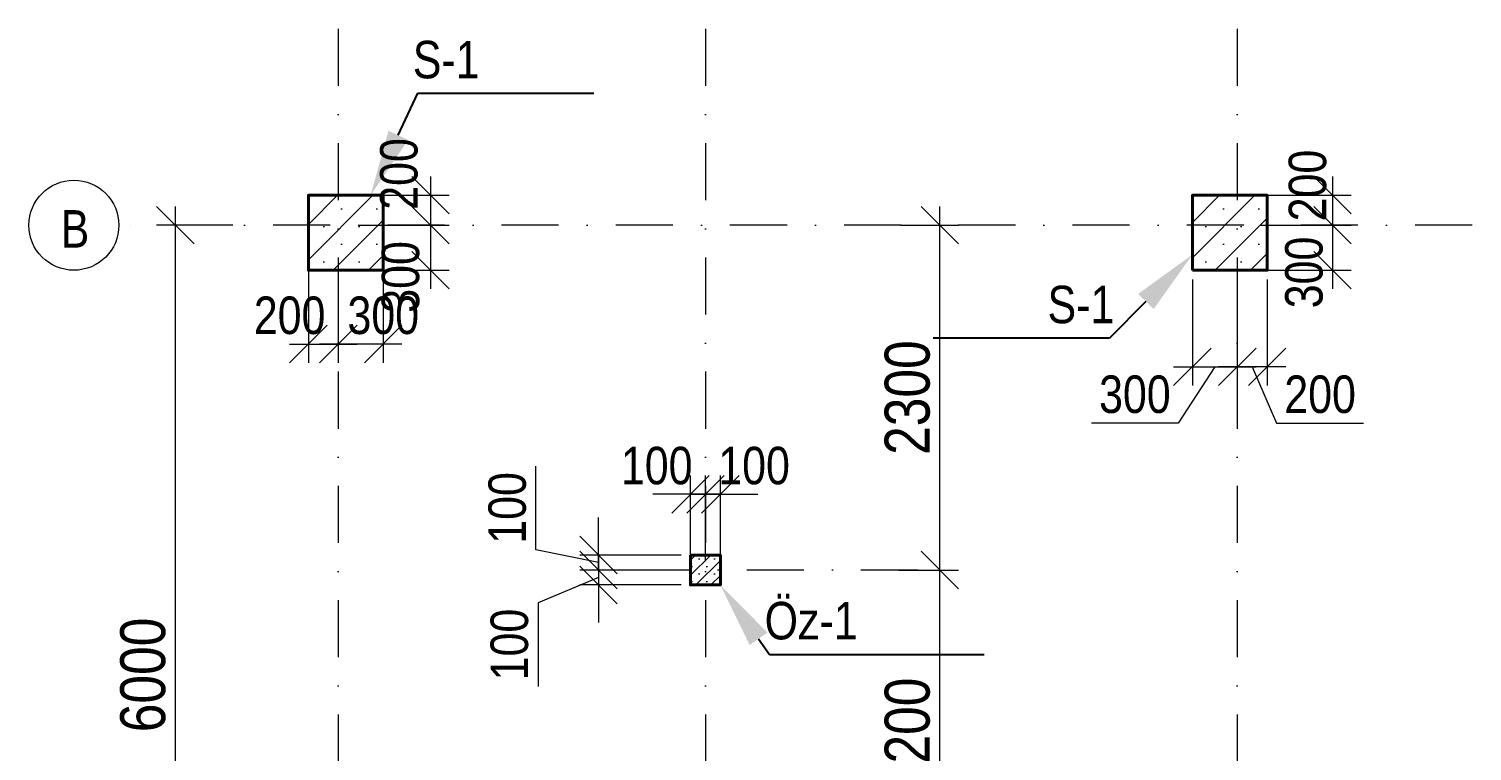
# Model space of a CAD drawing. Header units: millimetres. Extents: x -149347 to 251215, y -2929184 to -2541447.
# Drawn here: x -12204 to -2572, y -2620003 to -2615185 of the extents above; entities that cross this region are included whole.
import ezdxf
from ezdxf import colors
from ezdxf.entities.mleader import LeaderData, LeaderLine
from ezdxf.math import Vec2, Vec3

# ---------------------------------------------------------------- set-up
doc = ezdxf.new("R2010")
doc.units = ezdxf.units.MM
doc.linetypes.add('DASHDOTX2', pattern=[50.8, 25.4, -12.7, 0, -12.7])
doc.layers.add('Калонлар', color=2, linetype='Continuous', lineweight=40)
doc.layers.add('стены', color=33, linetype='Continuous', lineweight=40)
doc.styles.add('style1', font='A3TI(LA).TTF', dxfattribs={"height": 400})
doc.styles.add('style6', font='ARIALN.TTF', dxfattribs={"height": 300})
doc.dimstyles.new('DIM_100', dxfattribs={"dimscale": 100, "dimtxt": 250, "dimasz": 2.5, "dimexe": 1.25, "dimexo": 0.625, "dimtad": 1, "dimdec": 0, "dimtxsty": 'style1', "dimblk": 'OBLIQUE', "dimcen": 2.5, "dimdle": 1.25, "dimclrd": 251, "dimclre": 251, "dimaunit": 1, "dimadec": 3, "dimazin": 0, "dimtfac": 1, "dimtdec": 0, "dimtmove": 1, "dimatfit": 3, "dimfxl": 1.25, "dimlwd": 5, "dimlwe": 5, "dimarcsym": 0})

# ---------------------------------------------------------------- blocks, each defined once
blk = doc.blocks.new('_Oblique')
at = {"color": 0, "linetype": 'ByBlock', "lineweight": -2}
blk.add_line((-0.5, -0.5), (0.5, 0.5), dxfattribs=at)
blk = doc.blocks.new('*D350')
at = {"color": 251, "linetype": 'ByBlock', "lineweight": 5, "ltscale": 50, "transparency": 16777216}
blk.add_line((-3503.1, -2616169.7), (-3503.1, -2616619.7), dxfattribs=at)
at = {"color": 251, "lineweight": 5, "ltscale": 50, "transparency": 16777216}
for p, q in [((-4056.4, -2616294.7), (-3378.1, -2616294.7)), ((-3981.2, -2616494.7), (-3378.1, -2616494.7))]:
    blk.add_line(p, q, dxfattribs=at)
at = {"layer": 'Defpoints', "color": 0, "lineweight": 15, "ltscale": 50, "transparency": 16777216}
for p in [(-4118.9, -2616294.7), (-4043.7, -2616494.7), (-3503.1, -2616494.7)]:
    blk.add_point(p, dxfattribs=at)
at = {"color": 251, "lineweight": 5, "ltscale": 50, "transparency": 16777216, "xscale": 250, "yscale": 250, "zscale": 250}
for p, rotation in [((-3503.1, -2616294.7), 90), ((-3503.1, -2616494.7), 270)]:
    blk.add_blockref('_Oblique', p, dxfattribs=dict(at, rotation=rotation))
at = {"color": 0, "lineweight": 15, "ltscale": 50, "transparency": 16777216, "insert": (-3669, -2616230), "char_height": 300, "attachment_point": 5, "rotation": 90, "style": 'style6'}
blk.add_mtext('{\\H0.83333x;200}', dxfattribs=at)
blk = doc.blocks.new('*D351')
at = {"color": 251, "linetype": 'ByBlock', "lineweight": 5, "ltscale": 50, "transparency": 16777216}
blk.add_line((-3503.1, -2616369.7), (-3503.1, -2616919.2), dxfattribs=at)
at = {"color": 251, "lineweight": 5, "ltscale": 50, "transparency": 16777216}
for p, q in [((-3978.5, -2616494.7), (-3378.1, -2616494.7)), ((-4006.4, -2616794.2), (-3378.1, -2616794.2))]:
    blk.add_line(p, q, dxfattribs=at)
at = {"layer": 'Defpoints', "color": 0, "lineweight": 15, "ltscale": 50, "transparency": 16777216}
for p in [(-4041, -2616494.7), (-4068.9, -2616794.2), (-3503.1, -2616794.2)]:
    blk.add_point(p, dxfattribs=at)
at = {"color": 251, "lineweight": 5, "ltscale": 50, "transparency": 16777216, "xscale": 250, "yscale": 250, "zscale": 250}
for p, rotation in [((-3503.1, -2616494.7), 90), ((-3503.1, -2616794.2), 270)]:
    blk.add_blockref('_Oblique', p, dxfattribs=dict(at, rotation=rotation))
at = {"color": 0, "lineweight": 15, "ltscale": 50, "transparency": 16777216, "insert": (-3692.9, -2616809.8), "char_height": 300, "attachment_point": 5, "rotation": 90, "style": 'style6'}
blk.add_mtext('{\\H0.83333x;300}', dxfattribs=at)
blk = doc.blocks.new('*D352')
at = {"color": 251, "lineweight": 5, "ltscale": 50, "transparency": 16777216}
for p, q in [((-3938.9, -2616856.7), (-3938.9, -2617564.1)), ((-4138.9, -2616993.1), (-4138.9, -2617564.1))]:
    blk.add_line(p, q, dxfattribs=at)
at = {"color": 251, "linetype": 'ByBlock', "lineweight": 5, "ltscale": 50, "transparency": 16777216}
for p, q in [((-3813.9, -2617439.1), (-4263.9, -2617439.1)), ((-4038.9, -2617439.1), (-3876.4, -2617814.1)), ((-3876.4, -2617814.1), (-3295.8, -2617814.1))]:
    blk.add_line(p, q, dxfattribs=at)
at = {"layer": 'Defpoints', "color": 0, "lineweight": 15, "ltscale": 50, "transparency": 16777216}
for p in [(-3938.9, -2616794.2), (-4138.9, -2616930.6), (-4138.9, -2617439.1)]:
    blk.add_point(p, dxfattribs=at)
at = {"color": 251, "lineweight": 5, "ltscale": 50, "transparency": 16777216, "xscale": 250, "yscale": 250, "zscale": 250, "rotation": 180}
blk.add_blockref('_Oblique', (-4138.9, -2617439.1), dxfattribs=at)
at = {"color": 251, "lineweight": 5, "ltscale": 50, "transparency": 16777216, "xscale": 250, "yscale": 250, "zscale": 250}
blk.add_blockref('_Oblique', (-3938.9, -2617439.1), dxfattribs=at)
at = {"color": 0, "lineweight": 15, "ltscale": 50, "transparency": 16777216, "insert": (-3586.1, -2617623.9), "char_height": 300, "attachment_point": 5, "style": 'style6'}
blk.add_mtext('{\\H0.83333x;200}', dxfattribs=at)
blk = doc.blocks.new('*D353')
at = {"color": 251, "lineweight": 5, "ltscale": 50, "transparency": 16777216}
for p, q in [((-4438.9, -2616856.7), (-4438.9, -2617564.1)), ((-4138.9, -2616993.1), (-4138.9, -2617564.1))]:
    blk.add_line(p, q, dxfattribs=at)
at = {"color": 251, "linetype": 'ByBlock', "lineweight": 5, "ltscale": 50, "transparency": 16777216}
for p, q in [((-4563.9, -2617439.1), (-4013.9, -2617439.1)), ((-4288.9, -2617439.1), (-4533.7, -2617814.1)), ((-4533.7, -2617814.1), (-5111, -2617814.1))]:
    blk.add_line(p, q, dxfattribs=at)
at = {"layer": 'Defpoints', "color": 0, "lineweight": 15, "ltscale": 50, "transparency": 16777216}
for p in [(-4438.9, -2616794.2), (-4138.9, -2616930.6), (-4138.9, -2617439.1)]:
    blk.add_point(p, dxfattribs=at)
at = {"color": 251, "lineweight": 5, "ltscale": 50, "transparency": 16777216, "xscale": 250, "yscale": 250, "zscale": 250, "rotation": 180}
blk.add_blockref('_Oblique', (-4438.9, -2617439.1), dxfattribs=at)
at = {"color": 251, "lineweight": 5, "ltscale": 50, "transparency": 16777216, "xscale": 250, "yscale": 250, "zscale": 250}
blk.add_blockref('_Oblique', (-4138.9, -2617439.1), dxfattribs=at)
at = {"color": 0, "lineweight": 15, "ltscale": 50, "transparency": 16777216, "insert": (-4822.4, -2617623.9), "char_height": 300, "attachment_point": 5, "style": 'style6'}
blk.add_mtext('{\\H0.83333x;300}', dxfattribs=at)
blk = doc.blocks.new('*D354')
at = {"color": 251, "linetype": 'ByBlock', "lineweight": 5, "ltscale": 50, "transparency": 16777216}
blk.add_line((-9523.1, -2616169.7), (-9523.1, -2616619.7), dxfattribs=at)
at = {"color": 251, "lineweight": 5, "ltscale": 50, "transparency": 16777216}
for p, q in [((-10076.4, -2616294.7), (-9398.1, -2616294.7)), ((-10001.2, -2616494.7), (-9398.1, -2616494.7))]:
    blk.add_line(p, q, dxfattribs=at)
at = {"layer": 'Defpoints', "color": 0, "lineweight": 15, "ltscale": 50, "transparency": 16777216}
for p in [(-10138.9, -2616294.7), (-10063.7, -2616494.7), (-9523.1, -2616494.7)]:
    blk.add_point(p, dxfattribs=at)
at = {"color": 251, "lineweight": 5, "ltscale": 50, "transparency": 16777216, "xscale": 250, "yscale": 250, "zscale": 250}
for p, rotation in [((-9523.1, -2616294.7), 90), ((-9523.1, -2616494.7), 270)]:
    blk.add_blockref('_Oblique', p, dxfattribs=dict(at, rotation=rotation))
at = {"color": 0, "lineweight": 15, "ltscale": 50, "transparency": 16777216, "insert": (-9733.6, -2616152.8), "char_height": 300, "attachment_point": 5, "rotation": 90, "style": 'style6'}
blk.add_mtext('{\\H0.83333x;200}', dxfattribs=at)
blk = doc.blocks.new('*D355')
at = {"color": 251, "linetype": 'ByBlock', "lineweight": 5, "ltscale": 50, "transparency": 16777216}
blk.add_line((-9523.1, -2616369.7), (-9523.1, -2616919.2), dxfattribs=at)
at = {"color": 251, "lineweight": 5, "ltscale": 50, "transparency": 16777216}
for p, q in [((-9998.5, -2616494.7), (-9398.1, -2616494.7)), ((-10026.4, -2616794.2), (-9398.1, -2616794.2))]:
    blk.add_line(p, q, dxfattribs=at)
at = {"layer": 'Defpoints', "color": 0, "lineweight": 15, "ltscale": 50, "transparency": 16777216}
for p in [(-10061, -2616494.7), (-10088.9, -2616794.2), (-9523.1, -2616794.2)]:
    blk.add_point(p, dxfattribs=at)
at = {"color": 251, "lineweight": 5, "ltscale": 50, "transparency": 16777216, "xscale": 250, "yscale": 250, "zscale": 250}
for p, rotation in [((-9523.1, -2616494.7), 90), ((-9523.1, -2616794.2), 270)]:
    blk.add_blockref('_Oblique', p, dxfattribs=dict(at, rotation=rotation))
at = {"color": 0, "lineweight": 15, "ltscale": 50, "transparency": 16777216, "insert": (-9722.5, -2616839.7), "char_height": 300, "attachment_point": 5, "rotation": 90, "style": 'style6'}
blk.add_mtext('{\\H0.83333x;300}', dxfattribs=at)
blk = doc.blocks.new('*D356')
at = {"color": 251, "lineweight": 5, "ltscale": 50, "transparency": 16777216}
for p, q in [((-10338.9, -2616705.1), (-10338.9, -2617412.4)), ((-10138.9, -2616841.5), (-10138.9, -2617412.4))]:
    blk.add_line(p, q, dxfattribs=at)
at = {"color": 251, "linetype": 'ByBlock', "lineweight": 5, "ltscale": 50, "transparency": 16777216}
blk.add_line((-10463.9, -2617287.4), (-10013.9, -2617287.4), dxfattribs=at)
at = {"layer": 'Defpoints', "color": 0, "lineweight": 15, "ltscale": 50, "transparency": 16777216}
for p in [(-10338.9, -2616642.6), (-10138.9, -2616779), (-10138.9, -2617287.4)]:
    blk.add_point(p, dxfattribs=at)
at = {"color": 251, "lineweight": 5, "ltscale": 50, "transparency": 16777216, "xscale": 250, "yscale": 250, "zscale": 250, "rotation": 180}
blk.add_blockref('_Oblique', (-10338.9, -2617287.4), dxfattribs=at)
at = {"color": 251, "lineweight": 5, "ltscale": 50, "transparency": 16777216, "xscale": 250, "yscale": 250, "zscale": 250}
blk.add_blockref('_Oblique', (-10138.9, -2617287.4), dxfattribs=at)
at = {"color": 0, "lineweight": 15, "ltscale": 50, "transparency": 16777216, "insert": (-10463.9, -2617097.2), "char_height": 300, "attachment_point": 5, "style": 'style6'}
blk.add_mtext('{\\H0.83333x;200}', dxfattribs=at)
blk = doc.blocks.new('*D357')
at = {"color": 251, "lineweight": 5, "ltscale": 50, "transparency": 16777216}
for p, q in [((-9838.9, -2616705.1), (-9838.9, -2617412.4)), ((-10138.9, -2616841.5), (-10138.9, -2617412.4))]:
    blk.add_line(p, q, dxfattribs=at)
at = {"color": 251, "linetype": 'ByBlock', "lineweight": 5, "ltscale": 50, "transparency": 16777216}
blk.add_line((-9713.9, -2617287.4), (-10263.9, -2617287.4), dxfattribs=at)
at = {"layer": 'Defpoints', "color": 0, "lineweight": 15, "ltscale": 50, "transparency": 16777216}
for p in [(-9838.9, -2616642.6), (-10138.9, -2616779), (-10138.9, -2617287.4)]:
    blk.add_point(p, dxfattribs=at)
at = {"color": 251, "lineweight": 5, "ltscale": 50, "transparency": 16777216, "xscale": 250, "yscale": 250, "zscale": 250, "rotation": 180}
blk.add_blockref('_Oblique', (-10138.9, -2617287.4), dxfattribs=at)
at = {"color": 251, "lineweight": 5, "ltscale": 50, "transparency": 16777216, "xscale": 250, "yscale": 250, "zscale": 250}
blk.add_blockref('_Oblique', (-9838.9, -2617287.4), dxfattribs=at)
at = {"color": 0, "lineweight": 15, "ltscale": 50, "transparency": 16777216, "insert": (-9838.9, -2617097.2), "char_height": 300, "attachment_point": 5, "style": 'style6'}
blk.add_mtext('{\\H0.83333x;300}', dxfattribs=at)
blk = doc.blocks.new('*D331')
at = {"color": 251, "linetype": 'ByBlock', "lineweight": 5, "ltscale": 50, "transparency": 16777216}
blk.add_line((-11226.8, -2616369.7), (-11226.8, -2622619.7), dxfattribs=at)
at = {"color": 251, "lineweight": 5, "ltscale": 50, "transparency": 16777216}
for p, q in [((-10843.9, -2616494.7), (-11351.8, -2616494.7)), ((-10843.9, -2622494.7), (-11351.8, -2622494.7))]:
    blk.add_line(p, q, dxfattribs=at)
at = {"layer": 'Defpoints', "color": 0, "lineweight": 15, "ltscale": 50, "transparency": 16777216}
for p in [(-10781.4, -2616494.7), (-11226.8, -2622494.7), (-10781.4, -2622494.7)]:
    blk.add_point(p, dxfattribs=at)
at = {"color": 251, "lineweight": 5, "ltscale": 50, "transparency": 16777216, "xscale": 250, "yscale": 250, "zscale": 250}
for p, rotation in [((-11226.8, -2616494.7), 90), ((-11226.8, -2622494.7), 270)]:
    blk.add_blockref('_Oblique', p, dxfattribs=dict(at, rotation=rotation))
at = {"color": 0, "lineweight": 15, "ltscale": 50, "transparency": 16777216, "insert": (-11442.4, -2619494.7), "char_height": 300, "attachment_point": 5, "rotation": 90, "style": 'style6'}
blk.add_mtext('6000', dxfattribs=at)
blk = doc.blocks.new('*D332')
at = {"color": 251, "linetype": 'ByBlock', "lineweight": 5, "ltscale": 50, "transparency": 16777216}
blk.add_line((-6124.8, -2621119.7), (-6124.8, -2618669.7), dxfattribs=at)
at = {"color": 251, "lineweight": 5, "ltscale": 50, "transparency": 16777216}
for p, q in [((-6387.2, -2618794.7), (-5999.8, -2618794.7)), ((-6727.2, -2620994.7), (-5999.8, -2620994.7))]:
    blk.add_line(p, q, dxfattribs=at)
at = {"layer": 'Defpoints', "color": 0, "lineweight": 15, "ltscale": 50, "transparency": 16777216}
for p in [(-6449.7, -2618794.7), (-6124.8, -2618794.7), (-6789.7, -2620994.7)]:
    blk.add_point(p, dxfattribs=at)
at = {"color": 251, "lineweight": 5, "ltscale": 50, "transparency": 16777216, "xscale": 250, "yscale": 250, "zscale": 250}
for p, rotation in [((-6124.8, -2618794.7), 90), ((-6124.8, -2620994.7), 270)]:
    blk.add_blockref('_Oblique', p, dxfattribs=dict(at, rotation=rotation))
at = {"color": 0, "lineweight": 15, "ltscale": 50, "transparency": 16777216, "insert": (-6340.4, -2619894.7), "char_height": 300, "attachment_point": 5, "rotation": 90, "style": 'style6'}
blk.add_mtext('2200', dxfattribs=at)
blk = doc.blocks.new('*D334')
at = {"color": 251, "linetype": 'ByBlock', "lineweight": 5, "ltscale": 50, "transparency": 16777216}
blk.add_line((-6124.8, -2618919.7), (-6124.8, -2616369.7), dxfattribs=at)
at = {"color": 251, "lineweight": 5, "ltscale": 50, "transparency": 16777216}
for p, q in [((-6387.2, -2616494.7), (-5999.8, -2616494.7)), ((-6397.2, -2618794.7), (-5999.8, -2618794.7))]:
    blk.add_line(p, q, dxfattribs=at)
at = {"layer": 'Defpoints', "color": 0, "lineweight": 15, "ltscale": 50, "transparency": 16777216}
for p in [(-6449.7, -2616494.7), (-6124.8, -2616494.7), (-6459.7, -2618794.7)]:
    blk.add_point(p, dxfattribs=at)
at = {"color": 251, "lineweight": 5, "ltscale": 50, "transparency": 16777216, "xscale": 250, "yscale": 250, "zscale": 250}
for p, rotation in [((-6124.8, -2616494.7), 90), ((-6124.8, -2618794.7), 270)]:
    blk.add_blockref('_Oblique', p, dxfattribs=dict(at, rotation=rotation))
at = {"color": 0, "lineweight": 15, "ltscale": 50, "transparency": 16777216, "insert": (-6340.4, -2617644.7), "char_height": 300, "attachment_point": 5, "rotation": 90, "style": 'style6'}
blk.add_mtext('2300', dxfattribs=at)
blk = doc.blocks.new('*D337')
at = {"color": 251, "linetype": 'ByBlock', "lineweight": 5, "ltscale": 50, "transparency": 16777216}
for p, q in [((-8820.3, -2618659.6), (-8820.3, -2618101.7)), ((-8403, -2618694.7), (-8403, -2618444.7)), ((-8403, -2618744.7), (-8820.3, -2618659.6)), ((-8403, -2618694.7), (-8403, -2618794.7)), ((-8403, -2618694.7), (-8403, -2618794.7)), ((-8403, -2618794.7), (-8403, -2619044.7))]:
    blk.add_line(p, q, dxfattribs=at)
at = {"color": 251, "lineweight": 5, "ltscale": 50, "transparency": 16777216}
for p, q in [((-7849.6, -2618694.7), (-8528, -2618694.7)), ((-7924.8, -2618794.7), (-8528, -2618794.7))]:
    blk.add_line(p, q, dxfattribs=at)
at = {"layer": 'Defpoints', "color": 0, "lineweight": 15, "ltscale": 50, "transparency": 16777216}
for p in [(-7787.1, -2618694.7), (-8403, -2618794.7), (-7862.3, -2618794.7)]:
    blk.add_point(p, dxfattribs=at)
at = {"color": 251, "lineweight": 5, "ltscale": 50, "transparency": 16777216, "xscale": 250, "yscale": 250, "zscale": 250}
for p, rotation in [((-8403, -2618694.7), 270), ((-8403, -2618794.7), 90)]:
    blk.add_blockref('_Oblique', p, dxfattribs=dict(at, rotation=rotation))
at = {"color": 0, "lineweight": 15, "ltscale": 50, "transparency": 16777216, "insert": (-9010.4, -2618380.6), "char_height": 300, "attachment_point": 5, "rotation": 90, "style": 'style6'}
blk.add_mtext('{\\H0.83333x;100}', dxfattribs=at)
blk = doc.blocks.new('*D338')
at = {"color": 251, "linetype": 'ByBlock', "lineweight": 5, "ltscale": 50, "transparency": 16777216}
for p, q in [((-8403, -2618794.7), (-8403, -2618544.7)), ((-8403, -2618794.7), (-8403, -2618894.7)), ((-8403, -2618794.7), (-8403, -2618894.7)), ((-8403, -2618844.7), (-8805.9, -2619012.8)), ((-8403, -2618894.7), (-8403, -2619144.7)), ((-8805.9, -2619012.8), (-8805.9, -2619570.7))]:
    blk.add_line(p, q, dxfattribs=at)
at = {"color": 251, "lineweight": 5, "ltscale": 50, "transparency": 16777216}
for p, q in [((-7927.6, -2618794.7), (-8528, -2618794.7)), ((-7851.4, -2618894.7), (-8528, -2618894.7))]:
    blk.add_line(p, q, dxfattribs=at)
at = {"layer": 'Defpoints', "color": 0, "lineweight": 15, "ltscale": 50, "transparency": 16777216}
for p in [(-7865.1, -2618794.7), (-8403, -2618894.7), (-7788.9, -2618894.7)]:
    blk.add_point(p, dxfattribs=at)
at = {"color": 251, "lineweight": 5, "ltscale": 50, "transparency": 16777216, "xscale": 250, "yscale": 250, "zscale": 250}
for p, rotation in [((-8403, -2618794.7), 270), ((-8403, -2618894.7), 90)]:
    blk.add_blockref('_Oblique', p, dxfattribs=dict(at, rotation=rotation))
at = {"color": 0, "lineweight": 15, "ltscale": 50, "transparency": 16777216, "insert": (-8996, -2619291.8), "char_height": 300, "attachment_point": 5, "rotation": 90, "style": 'style6'}
blk.add_mtext('{\\H0.83333x;100}', dxfattribs=at)
blk = doc.blocks.new('*D339')
at = {"color": 251, "lineweight": 5, "ltscale": 50, "transparency": 16777216}
for p, q in [((-7788.9, -2618781.9), (-7788.9, -2618164.8)), ((-7688.9, -2618735.8), (-7688.9, -2618164.8))]:
    blk.add_line(p, q, dxfattribs=at)
at = {"color": 251, "linetype": 'ByBlock', "lineweight": 5, "ltscale": 50, "transparency": 16777216}
for p, q in [((-7788.9, -2618289.8), (-8038.9, -2618289.8)), ((-7788.9, -2618289.8), (-7688.9, -2618289.8)), ((-7688.9, -2618289.8), (-7438.9, -2618289.8))]:
    blk.add_line(p, q, dxfattribs=at)
at = {"layer": 'Defpoints', "color": 0, "lineweight": 15, "ltscale": 50, "transparency": 16777216}
for p in [(-7688.9, -2618289.8), (-7688.9, -2618798.3), (-7788.9, -2618844.4)]:
    blk.add_point(p, dxfattribs=at)
at = {"color": 251, "lineweight": 5, "ltscale": 50, "transparency": 16777216, "xscale": 250, "yscale": 250, "zscale": 250}
blk.add_blockref('_Oblique', (-7788.9, -2618289.8), dxfattribs=at)
at = {"color": 251, "lineweight": 5, "ltscale": 50, "transparency": 16777216, "xscale": 250, "yscale": 250, "zscale": 250, "rotation": 180}
blk.add_blockref('_Oblique', (-7688.9, -2618289.8), dxfattribs=at)
at = {"color": 0, "lineweight": 15, "ltscale": 50, "transparency": 16777216, "insert": (-8013.9, -2618099.7), "char_height": 300, "attachment_point": 5, "style": 'style6'}
blk.add_mtext('{\\H0.83333x;100}', dxfattribs=at)
blk = doc.blocks.new('*D340')
at = {"color": 251, "lineweight": 5, "ltscale": 50, "transparency": 16777216}
for p, q in [((-7688.9, -2618735.8), (-7688.9, -2618164.8)), ((-7588.9, -2618832.2), (-7588.9, -2618164.8))]:
    blk.add_line(p, q, dxfattribs=at)
at = {"color": 251, "linetype": 'ByBlock', "lineweight": 5, "ltscale": 50, "transparency": 16777216}
for p, q in [((-7688.9, -2618289.8), (-7938.9, -2618289.8)), ((-7588.9, -2618289.8), (-7688.9, -2618289.8)), ((-7588.9, -2618289.8), (-7338.9, -2618289.8))]:
    blk.add_line(p, q, dxfattribs=at)
at = {"layer": 'Defpoints', "color": 0, "lineweight": 15, "ltscale": 50, "transparency": 16777216}
for p in [(-7688.9, -2618289.8), (-7688.9, -2618798.3), (-7588.9, -2618894.7)]:
    blk.add_point(p, dxfattribs=at)
at = {"color": 251, "lineweight": 5, "ltscale": 50, "transparency": 16777216, "xscale": 250, "yscale": 250, "zscale": 250}
blk.add_blockref('_Oblique', (-7688.9, -2618289.8), dxfattribs=at)
at = {"color": 251, "lineweight": 5, "ltscale": 50, "transparency": 16777216, "xscale": 250, "yscale": 250, "zscale": 250, "rotation": 180}
blk.add_blockref('_Oblique', (-7588.9, -2618289.8), dxfattribs=at)
at = {"color": 0, "lineweight": 15, "ltscale": 50, "transparency": 16777216, "insert": (-7363.9, -2618099.7), "char_height": 300, "attachment_point": 5, "style": 'style6'}
blk.add_mtext('{\\H0.83333x;100}', dxfattribs=at)

msp = doc.modelspace()

# ---------------------------------------------------------------- hatches: boundary and pattern name
at = {"lineweight": 15, "ltscale": 50}
h = msp.add_hatch(dxfattribs=at)
h.set_pattern_fill('SACNCR', color=4, scale=70)
h.set_pattern_definition([(45, (-808658.92, -34652.4), (-117.865862, 117.865862), []), (45, (-808541.05, -34652.4), (-117.865862, 117.865862), [0, -166.6875])])
h.paths.add_polyline_path([(-10338.91777, -2616794.66938), (-9838.91777, -2616794.66938), (-9838.91777, -2616294.66938), (-10338.91777, -2616294.66938)])
h = msp.add_hatch(dxfattribs=at)
h.set_pattern_fill('SACNCR', color=4, scale=70)
h.set_pattern_definition([(45, (-814558.92, -34652.4), (-117.865862, 117.865862), []), (45, (-814441.05, -34652.4), (-117.865862, 117.865862), [0, -166.6875])])
h.paths.add_polyline_path([(-4438.91777, -2616794.66938), (-3938.91777, -2616794.66938), (-3938.91777, -2616294.66938), (-4438.91777, -2616294.66938)])
h = msp.add_hatch(dxfattribs=at)
h.set_pattern_fill('SACNCR', color=4, scale=30)
h.set_pattern_definition([(45, (-622585.51, -25284.12), (-50.5139407, 50.5139407), []), (45, (-622534.996, -25284.12), (-50.5139407, 50.5139407), [0, -71.4375])])
h.paths.add_polyline_path([(-7688.91777, -2618794.66938), (-7688.91777, -2618894.66938), (-7788.91777, -2618894.66938), (-7788.91777, -2618794.66938)])
h.paths.add_polyline_path([(-7588.91777, -2618794.66938), (-7588.91777, -2618894.66938), (-7688.91777, -2618894.66938), (-7688.91777, -2618794.66938)])
h.paths.add_polyline_path([(-7588.91777, -2618694.66938), (-7588.91777, -2618794.66938), (-7688.91777, -2618794.66938), (-7688.91777, -2618694.66938)])
h.paths.add_polyline_path([(-7688.91777, -2618794.66938), (-7788.91777, -2618794.66938), (-7788.91777, -2618694.66938), (-7688.91777, -2618694.66938)])

# ---------------------------------------------------------------- linework, layer by layer
at = {"color": 1, "linetype": 'DASHDOTX2', "lineweight": 13, "ltscale": 15}
for p, q in [((-10138.91777, -2615185.0596), (-10138.91777, -2625183.73772)), ((-4138.91777, -2615185.0596), (-4138.91777, -2625183.73772)), ((-2571.57075, -2616494.66938), (-11603.44461, -2616494.66938))]:
    msp.add_line(p, q, dxfattribs=at)
for points in [[(-7688.91777, -2615185.0596), (-7688.91777, -2624396.7074)], [(-8175.00879, -2618794.66938), (-6166.27156, -2618794.66938)]]:
    msp.add_lwpolyline(points, dxfattribs=at)
at = {"color": 231, "lineweight": 15, "ltscale": 50}
msp.add_circle((-11903.8497, -2616494.66938), 300.40509, dxfattribs=at)
at = {"layer": 'Калонлар', "color": 1}
for points in [[(-9838.91777, -2616794.66938), (-9838.91777, -2616294.66938), (-10338.91777, -2616294.66938), (-10338.91777, -2616794.66938)], [(-4438.91777, -2616794.66938), (-4438.91777, -2616294.66938), (-3938.91777, -2616294.66938), (-3938.91777, -2616794.66938)]]:
    msp.add_lwpolyline(points, close=True, dxfattribs=at)
at = {"layer": 'стены', "color": 4}
msp.add_lwpolyline([(-7788.91777, -2618694.66938), (-7788.91777, -2618894.66938), (-7588.91777, -2618894.66938), (-7588.91777, -2618694.66938), (-7788.91777, -2618694.66938)], dxfattribs=at)

# ---------------------------------------------------------------- texts
at = {"color": 231, "lineweight": 15, "ltscale": 50, "insert": (-11992.05488, -2616644.20736), "char_height": 250, "attachment_point": 7, "style": 'style6'}
msp.add_mtext_dynamic_manual_height_columns('{\\fArial Narrow|b0|i0|c238|p34;B}', width=157.5516269, gutter_width=12.5, heights=[0], dxfattribs=at)

# ---------------------------------------------------------------- dimensions: what is measured, and where the dimension line sits
at = {"color": 231, "lineweight": 15, "ltscale": 50}
for base, p1, p2, angle, picture, middle in [((-9523.10156, -2616494.66938), (-10138.91777, -2616294.66938), (-10063.73043, -2616494.66938), 90, '*D354', (-9543.49831, -2616152.78477)), ((-3503.10156, -2616494.66938), (-4118.91777, -2616294.66938), (-4043.73043, -2616494.66938), 90, '*D350', (-3478.81964, -2616230.00625)), ((-9523.10156, -2616794.23316), (-10060.97463, -2616494.66938), (-10088.91777, -2616794.23316), 90, '*D355', (-9532.30739, -2616839.73135)), ((-3503.10156, -2616794.23316), (-4040.97463, -2616494.66938), (-4068.91777, -2616794.23316), 90, '*D351', (-3502.72341, -2616809.80896)), ((-10138.91777, -2617287.38033), (-10338.91777, -2616642.55704), (-10138.91777, -2616778.9524), 0, '*D356', (-10463.91777, -2617287.38033)), ((-10138.91777, -2617287.38033), (-9838.91777, -2616642.55704), (-10138.91777, -2616778.9524), 180, '*D357', (-9838.91777, -2617287.38033)), ((-4138.91777, -2617439.05645), (-4438.91777, -2616794.23316), (-4138.91777, -2616930.62851), 0, '*D353', (-4596.23776, -2617814.05645)), ((-4138.91777, -2617439.05645), (-3938.91777, -2616794.23316), (-4138.91777, -2616930.62851), 180, '*D352', (-3813.91777, -2617814.05645)), ((-7688.91777, -2618289.84609), (-7788.91777, -2618844.3524), (-7688.91777, -2618798.27403), 0, '*D339', (-8013.91777, -2618289.84609)), ((-7688.91777, -2618289.84609), (-7588.91777, -2618894.66938), (-7688.91777, -2618798.27403), 180, '*D340', (-7363.91777, -2618289.84609)), ((-8402.95182, -2618794.66938), (-7787.13561, -2618694.66938), (-7862.32295, -2618794.66938), 90, '*D337', (-8820.26578, -2618597.13924)), ((-8402.95182, -2618894.66938), (-7865.07876, -2618794.66938), (-7788.91777, -2618894.66938), 90, '*D338', (-8805.8618, -2619075.26273))]:
    dim = msp.add_linear_dim(base=base, p1=p1, p2=p2, angle=angle, text='{\\H0.83333x;<>}', dimstyle='DIM_100', override={"dimtxsty": 'style6'}, dxfattribs=at)
    dim.commit()
    dim.dimension.update_dxf_attribs({"geometry": picture, "text_midpoint": middle, "dimtype": 160})
for base, p1, p2, angle, picture, middle in [((-11226.7575, -2622494.66938), (-10781.4262, -2616494.66938), (-10781.4262, -2622494.66938), 90, '*D331', (-11442.4294, -2619494.66938)), ((-6124.76625, -2616494.66938), (-6459.65395, -2618794.66938), (-6449.65395, -2616494.66938), 270, '*D334', (-6340.43815, -2617644.66938)), ((-6124.76625, -2618794.66938), (-6789.65395, -2620994.66938), (-6449.65395, -2618794.66938), 270, '*D332', (-6340.43815, -2619894.66938))]:
    dim = msp.add_linear_dim(base=base, p1=p1, p2=p2, angle=angle, dimstyle='DIM_100', override={"dimtxsty": 'style6'}, dxfattribs=at)
    dim.commit()
    dim.dimension.update_dxf_attribs({"geometry": picture, "text_midpoint": middle})

# ---------------------------------------------------------------- leaders
at = {"color": 3, "linetype": 'ByBlock', "lineweight": 9}
ml = msp.add_multileader_mtext('Standard', dxfattribs=at)
ml.set_content('{\\fArial Narrow|b0|i0|c238|p34;\\H0.83333x;\\C256;S-1\\H1.2x;      }', color=3, style='style6')
ml.set_leader_properties()
ml.build(insert=Vec2(0, 0))
ml.multileader.update_dxf_attribs({"text_left_attachment_type": 6, "text_right_attachment_type": 6, "dogleg_length": 0.36, "arrow_head_size": 440})
ctx = ml.context
ctx.base_point, ctx.char_height, ctx.arrow_head_size, ctx.landing_gap_size, ctx.plane_origin = Vec3(-9608.8825, -2615614.85427), 300, 440, 0.198, Vec3(-1153.06298, -2611675.29669)
ctx.left_attachment, ctx.right_attachment, ctx.text_align_type = 6, 6, 1
notes = []
notes.append((ctx, [(1, (1, 1, 0), (-9609.2425, -2615614.85427), (1, 0), 0.36, [(0, [(-9922.80101, -2616294.66938)], 0, [])])]))
ctx.mtext.insert, ctx.mtext.alignment, ctx.mtext.flow_direction = Vec3(-9418.88308, -2615264.85447), 2, 5
ml = msp.add_multileader_mtext('Standard', dxfattribs=at)
ml.set_content('{\\fArial Narrow|b0|i0|c238|p34;\\H0.83333x;\\C256;S-1\\H1.2x;      }', color=3, style='style6')
ml.set_leader_properties()
ml.build(insert=Vec2(0, 0))
ml.multileader.update_dxf_attribs({"text_left_attachment_type": 6, "text_right_attachment_type": 6, "dogleg_length": 0.36, "arrow_head_size": 440})
ctx = ml.context
ctx.base_point, ctx.char_height, ctx.arrow_head_size, ctx.landing_gap_size, ctx.plane_origin = Vec3(-5372.71865, -2617248.52252), 300, 440, 0.198, Vec3(-13124.77257, -2611675.29669)
ctx.left_attachment, ctx.right_attachment, ctx.text_align_type = 6, 6, 1
notes.append((ctx, [(1, (1, 1, 0), (-4992.3598, -2617248.52252), (-1, 0), 0.36, [(0, [(-4438.91777, -2616691.72057)], 0, [])])]))
ctx.mtext.insert, ctx.mtext.alignment, ctx.mtext.flow_direction = Vec3(-5182.71923, -2616898.52272), 2, 5
ml = msp.add_multileader_mtext('Standard', dxfattribs=at)
ml.set_content('{\\fArial Narrow|b0|i0|c238|p34;\\H0.83333x;\\C256;Öz-1\\H1.2x;      }', color=3, style='style6')
ml.set_leader_properties()
ml.build(insert=Vec2(0, 0))
ml.multileader.update_dxf_attribs({"text_left_attachment_type": 6, "text_right_attachment_type": 6, "dogleg_length": 0.36, "arrow_head_size": 440})
ctx = ml.context
ctx.base_point, ctx.char_height, ctx.arrow_head_size, ctx.landing_gap_size, ctx.plane_origin = Vec3(-7260.10041, -2619357.47876), 300, 440, 0.198, Vec3(-14632.13767, -2626383.61073)
ctx.left_attachment, ctx.right_attachment, ctx.text_align_type = 6, 6, 1
notes.append((ctx, [(0, (1, 1, 0), (-7260.46041, -2619357.47876), (1, 0), 0.36, [(0, [(-7589.12047, -2618894.66938)], 0, [])])]))
ctx.mtext.insert, ctx.mtext.alignment, ctx.mtext.flow_direction = Vec3(-6983.30052, -2619007.47896), 2, 5
for ctx, leaders in notes:
    for number, flags, end, landing, length, lines in leaders:
        leader = LeaderData()
        leader.index, (leader.has_last_leader_line, leader.has_dogleg_vector, leader.attachment_direction) = number, flags
        leader.last_leader_point, leader.dogleg_vector, leader.dogleg_length = Vec3(end), Vec3(landing), length
        for number, points, colour, breaks in lines:
            line = LeaderLine()
            line.index, line.vertices, line.color, line.breaks = number, Vec3.list(points), colors.encode_raw_color(colour), breaks
            leader.lines.append(line)
        ctx.leaders.append(leader)

doc.saveas('drawing.dxf')
